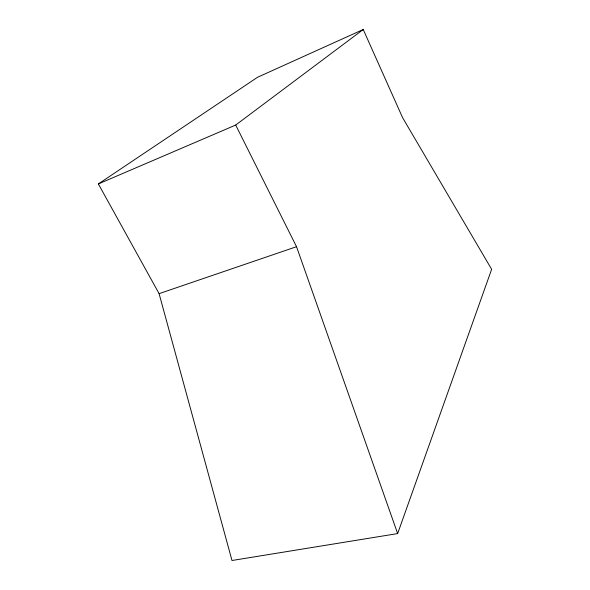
<?xml version="1.0" encoding="UTF-8"?>
<svg xmlns="http://www.w3.org/2000/svg" width="590" height="590" viewBox="0 0 590 590"><rect width="100%" height="100%" fill="white"/><g stroke="black" fill="none" stroke-linecap="round" stroke-linejoin="round"><path stroke-width="0.89" d="M397.653 533.581L491.64 269.298L402.601 117.683L363.226 29.5L257.535 77.275L98.36 183.94L159.094 293.65L231.995 560.5L397.653 533.581L296.534 246.701L235.698 125.051L363.226 29.5M98.36 183.94L235.698 125.051M159.094 293.65L296.534 246.701"/></g></svg>
